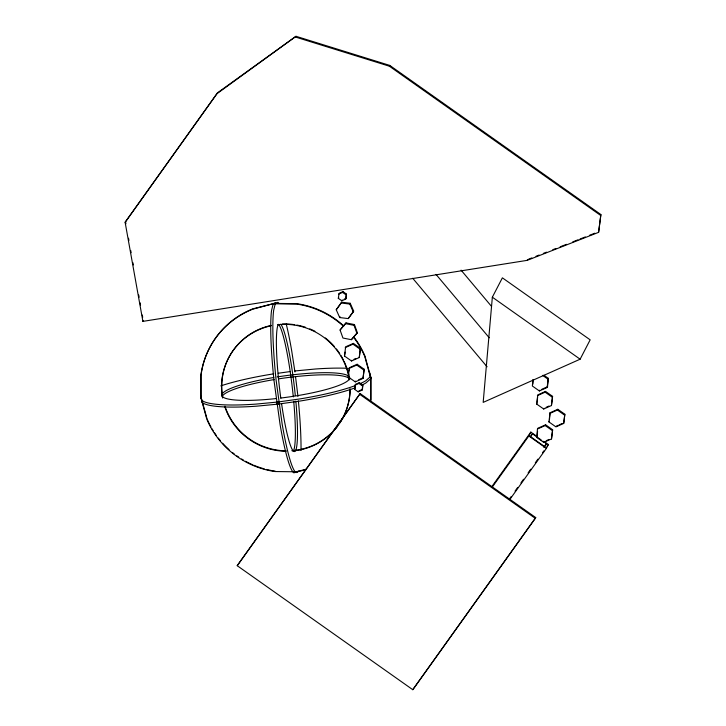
<?xml version="1.0" encoding="UTF-8"?>
<svg xmlns="http://www.w3.org/2000/svg" width="726" height="726" viewBox="0 0 726 726"><rect width="100%" height="100%" fill="white"/><g stroke="black" fill="none" stroke-linecap="round" stroke-linejoin="round"><path stroke-width="1.09" d="M338.316 298.322L339.087 293.34L342.962 291.616L346.474 294.094L345.712 299.076L341.828 300.8L338.316 298.322L338.724 297.551M345.712 299.076L346.474 294.094M344.496 356.03L345.63 346.837L353.38 343.38L360.405 348.344L359.27 357.537L351.52 360.985L344.496 356.03L345.168 352.101M348.244 376.912L349.378 367.728L357.138 364.27L364.153 369.225L363.018 378.418L355.268 381.876L348.244 376.912L348.825 374.035M349.106 370.877L349.378 367.728M354.669 389.372L355.441 384.39L359.316 382.666L362.828 385.143L362.455 389.354L362.056 390.125L358.181 391.849L354.669 389.372L355.441 384.39M359.27 357.537L360.405 348.344M362.056 390.125L362.828 385.143M363.018 378.418L364.153 369.225M492.346 297.188L483.18 402.385L580.128 359.198L590.156 339.841L502.383 277.84L492.346 297.188L580.128 359.198M532.911 379.689L532.358 386.005L539.382 390.96L547.141 387.512L547.54 386.731L548.275 378.319L543.883 375.215M532.857 384.181L533.22 379.97M536.659 404.046L537.794 394.862L545.553 391.405L552.577 396.36L551.442 405.553L543.683 409.01L536.659 404.046L537.058 403.275M537.158 402.222L537.612 396.959M537.449 429.012L536.723 437.433L543.738 442.388L551.497 438.94L552.631 429.747L545.607 424.783L537.857 428.24L537.449 429.012L545.208 425.563L545.607 424.783M537.213 435.609L537.576 431.398M547.141 387.512L548.275 378.319M548.929 421.924L550.063 412.74L557.822 409.282L564.837 414.247L563.703 423.43L555.953 426.888L548.929 421.924L549.328 421.153M549.509 419.047L550.063 412.74M551.442 405.553L552.577 396.36M551.497 438.94L552.631 429.747M563.703 423.43L564.837 414.247M598.605 232.338L600.883 214.542L389.78 65.422L295.999 36.3L217.591 92.765L125.117 222.301L142.904 321.373L527.194 260.353L598.605 232.338L600.883 214.542M275.689 302.57L273.221 303.713L271.533 310.583A86.013 9.928 83.3 0 0 274.056 380.941L280.064 424.429A86.013 9.928 83.3 0 0 293.93 472.88L295.5 472.154M278.984 303.495A86.013 9.928 83.3 0 0 277.813 302.325L275.335 303.468L273.657 310.338A86.013 9.928 83.3 0 0 276.179 380.687L282.178 424.175A86.013 9.928 83.3 0 0 296.054 472.635L298.604 471.156M125.117 222.301L217.591 92.765M142.904 321.373L143.312 320.602M217.183 93.536L295.999 36.3M294.048 471.764L275.009 471.537A86.013 84.225 27.4 0 1 206.819 419.211L200.921 397.812L201.02 375.342A86.013 84.225 27.4 0 1 252.811 308.849L274.383 303.395L296.734 303.668A86.013 84.225 27.4 0 1 343.779 325.974M295.6 37.071L389.372 66.193L389.78 65.422M200.921 397.812L200.812 375.723A86.013 84.225 27.4 0 1 252.612 309.24L274.383 303.395M338.688 294.112L342.563 292.387L342.962 291.616M336.238 309.766L341.683 302.234L350.195 303.277L353.662 311.073L353.263 311.844L348.217 318.596L339.704 317.552L336.238 309.766L341.683 302.234M341.828 300.8L342.236 300.029M339.704 317.552L340.104 316.781M353.263 311.844L349.796 304.058L350.195 303.277M340.077 330.012L346.03 322.898L354.451 324.567L357.319 332.59L356.92 333.361L351.366 339.704L342.944 338.035L340.077 330.012L346.03 322.898M348.217 318.596L353.662 311.073M356.92 333.361L354.052 325.348L354.451 324.567M351.366 339.704L357.319 332.59M237.22 565.69L360.15 393.565L535.715 517.574L535.307 518.355L412.785 689.7L237.22 565.69L360.15 393.565M345.222 347.609L352.981 344.16L353.38 343.38M351.52 360.985L351.919 360.214M296.29 471.791L297.469 471.61M348.979 368.499L356.729 365.042L357.138 364.27M355.268 381.876L355.667 381.096M355.032 385.17L358.916 383.437L359.316 382.666M358.181 391.849L358.58 391.078M370.732 399.863L370.823 377.393L364.933 355.994A86.013 84.225 27.4 0 0 353.653 336.728M527.194 260.353L527.593 259.572M539.382 390.96L539.79 390.189M537.394 395.634L545.153 392.176L545.553 391.405M492.228 487.155L528.818 435.981L530.833 432.106L537.294 436.671M543.683 409.01L544.083 408.239M541.16 439.938L532.385 433.731L530.779 436.834L544.827 446.753L546.433 443.659L542.921 441.172M549.664 413.511L557.414 410.054L557.822 409.282M412.785 689.7L535.715 517.574M543.738 442.388L544.146 441.617M509.788 499.552L546.379 448.378L548.384 444.512L544.691 441.898M491.62 486.937L530.833 432.106M530.425 436.471L532.385 433.731M543.819 447.307L546.433 443.659M509.833 498.426L511.14 496.593M515.061 491.112L517.674 487.455M520.941 482.89L523.555 479.233M528.129 472.835L530.742 469.178M535.316 462.789L537.93 459.131M542.503 452.734L543.81 450.9M547.077 446.336L548.384 444.512M355.486 387.72A86.013 14.338 -7.9 0 1 300.228 401.015L277.994 404.137L256.305 406.197A86.013 14.338 -7.9 0 1 201.982 402.331L201.12 396.36M201.175 398.665L201.129 397.421M369.761 372.874L370.578 376.54L365.605 380.887A86.013 14.338 -7.9 0 1 360.559 383.446M370.578 376.54L370.868 378.636L365.895 382.983A86.013 14.338 -7.9 0 1 361.802 385.107M344.215 299.148L346.111 298.304M353.998 359.288L355.885 358.444M358.689 379.752L363.427 377.647M359.624 390.615L362.455 389.354M541.868 389.263L547.54 386.731M546.161 407.313L549.001 406.043M556.352 426.117L558.43 425.191M559.374 424.764L562.214 423.503M546.224 440.691L549.065 439.43M528.646 259.164L531.795 257.93M535.997 256.278L539.146 255.044M543.347 253.401L546.496 252.158M552.795 249.69L555.953 248.455M560.145 246.804L566.452 244.335M572.75 241.867L578.005 239.807M580.101 238.981L585.356 236.921M589.557 235.269L594.803 233.209M297.569 471.419L306.172 469.241M297.37 471.809L305.973 469.631M273.747 373.872L271.524 374.189A86.013 14.338 -7.9 0 0 220.813 385.878M278.203 373.246L290.454 371.53M200.884 396.568L201.692 400.235A86.013 14.338 -7.9 0 0 256.015 404.101L277.704 402.041L299.938 398.919A86.013 14.338 -7.9 0 0 355.195 385.624M273.221 303.713L275.335 303.468M276.787 403.211L278.902 402.957M296.408 471.737L298.522 471.492M294.801 370.968L315.438 368.999A86.013 14.338 -7.9 0 1 347.464 368.3M274.183 303.786L296.535 304.058A86.013 84.225 27.4 0 1 343.579 326.364M341.274 303.014L349.796 304.058M345.63 323.669L354.052 325.348M389.372 66.193L600.484 215.313M542.603 375.369L547.876 379.09M545.153 392.176L552.168 397.14M557.414 410.054L564.438 415.018M545.208 425.563L552.232 430.518M342.563 292.387L346.075 294.865M528.818 435.981L546.379 448.378M352.981 344.16L360.005 349.115M356.729 365.042L363.753 370.006M358.916 383.437L362.428 385.914M359.751 394.345L535.307 518.355M461.074 270.145L491.547 306.426M436.008 274.401L489.26 337.799M412.704 278.249L487.073 366.784M370.623 377.783L364.724 356.375A86.013 84.225 27.4 0 0 353.453 337.118M201.701 399.527L207.019 418.82M370.051 374.97L370.868 378.636M125.516 221.521L125.916 223.753M128.511 238.219L128.919 240.451M130.716 250.47L131.116 252.693M132.912 262.712L133.312 264.945M138.711 295.001L139.111 297.224M140.109 302.787L140.508 305.02M142.305 315.039L142.704 317.262M294.956 371.993L291.689 350.776A86.013 9.928 83.3 0 0 286.244 324.05M277.704 402.041L277.994 404.137M295.5 376.413L297.687 394.263A86.013 9.928 83.3 0 1 297.923 396.469M370.823 377.393L370.932 399.481A86.013 84.225 27.4 0 1 370.623 401.65M275.208 471.147A86.013 84.225 27.4 0 1 266.406 469.432M264.219 468.86A86.013 84.225 27.4 0 1 253.592 465.166M252.566 464.731A86.013 84.225 27.4 0 1 245.488 461.264M243.519 460.157A86.013 84.225 27.4 0 1 241.576 458.995M238.727 457.162A86.013 84.225 27.4 0 1 236.876 455.883M234.171 453.895A86.013 84.225 27.4 0 1 232.42 452.516M228.999 449.603A86.013 84.225 27.4 0 1 222.601 443.232M220.386 440.691A86.013 84.225 27.4 0 1 218.29 438.087M216.294 435.409A86.013 84.225 27.4 0 1 214.397 432.632M213.181 430.736A86.013 84.225 27.4 0 1 212.019 428.812M210.912 426.852A86.013 84.225 27.4 0 1 207.454 419.837M338.724 424.492A64.505 63.171 27.4 0 1 291.816 450.692M286.189 450.855A64.505 63.171 27.4 0 1 224.96 406.197M222.764 397.594A64.505 63.171 27.4 0 1 243.664 338.96M244.499 338.262A64.505 63.171 27.4 0 1 271.315 325.393M282.378 324.005A64.505 63.171 27.4 0 1 294.665 324.694M296.889 325.066A64.505 63.171 27.4 0 1 305.61 327.335M309.802 328.896A64.505 63.171 27.4 0 1 314.93 331.265M325.321 337.926A64.505 63.171 27.4 0 1 334.296 346.429M336.428 349.006A64.505 63.171 27.4 0 1 339.714 353.571M340.911 355.477A64.505 63.171 27.4 0 1 343.598 360.368M344.079 361.357A64.505 63.171 27.4 0 1 348.979 376.141M349.179 377.221A64.505 63.171 27.4 0 1 349.542 379.408M350.195 389.39A64.505 63.171 27.4 0 1 339.959 422.695M337.218 426.652A64.505 63.171 27.4 0 1 292.732 450.982M285.99 451.245A64.505 63.171 27.4 0 1 224.761 406.587M222.564 397.975A64.505 63.171 27.4 0 1 271.116 325.774M277.695 324.722A64.505 63.171 27.4 0 1 349.342 379.798M349.996 388.673A64.505 63.171 27.4 0 1 339.151 423.984M222.256 396.441A64.505 10.754 -7.9 0 1 274.129 379.58M278.566 378.872A64.505 10.754 -7.9 0 1 349.723 379.226M277.16 376.939A64.505 10.754 -7.9 0 1 349.614 377.656A64.505 10.754 -7.9 0 1 280.953 398.02M276.497 398.529A64.505 10.754 -7.9 0 1 221.82 395.352A64.505 10.754 -7.9 0 1 273.838 377.484M278.621 324.449A64.505 7.441 83.3 0 1 293.304 396.931M293.721 401.351A64.505 7.441 83.3 0 1 293.431 450.873M298.368 400.897A86.013 9.928 83.3 0 1 301.018 450.528M295.845 401.097A64.505 7.441 83.3 0 1 294.547 451.536A64.505 7.441 83.3 0 1 281.579 403.747M280.808 398.293A64.505 7.441 83.3 0 1 278.312 324.322M280.744 324.195A64.505 7.441 83.3 0 1 292.914 375.569M293.059 376.658A64.505 7.441 83.3 0 1 295.31 395.579"/></g></svg>
